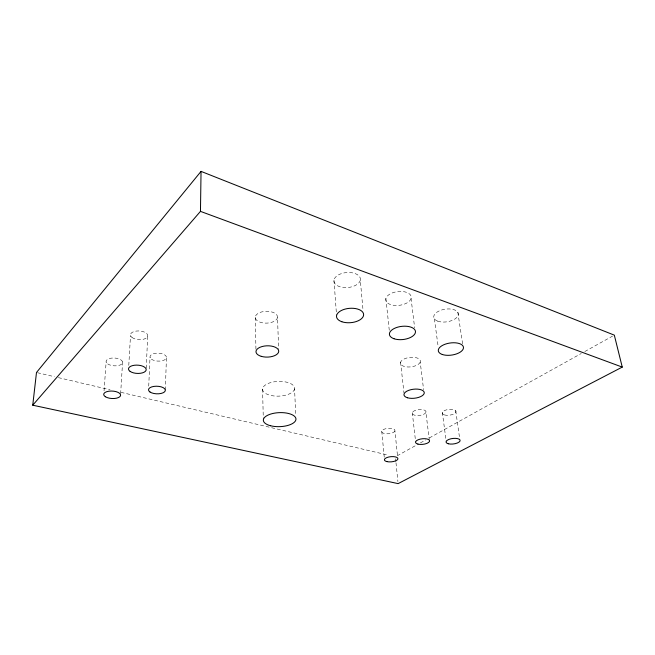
<?xml version="1.0" encoding="UTF-8"?>
<svg xmlns="http://www.w3.org/2000/svg" width="655" height="655" viewBox="0 0 655 655"><rect width="100%" height="100%" fill="white"/><g stroke="black" fill="none" stroke-linecap="round" stroke-linejoin="round"><path stroke-width="0.49" stroke-dasharray="3.27 2.46" d="M165.33 389.987L166.46 357.122M148.726 386.147L150.02 357.204M146.204 368.257L147.743 335.319M128.781 365.375L130.509 335.368M120.635 393.745L122.591 361.912M104.047 390.912L106.126 362.002M397.176 455.815L415.941 445.384M420.412 442.903L425.775 439.923M429.344 437.933L581.255 353.512M584.833 351.522L612.531 336.13M37.482 372.72L54.39 376.69M58.361 377.624L110.056 389.774M120.995 392.345L388.431 455.168M457.829 312.271L462.774 344.923M455.724 410.718L459.818 439.693M434.388 318.854L438.105 346.217M442.338 412.388L446.194 441.347M420.215 362.125A10.021 4.757 -6.7 0 1 403.93 366.358A10.021 4.757 -6.7 0 1 407.082 357.925A10.021 4.757 -6.7 0 1 420.215 362.125L423.613 389.717M425.922 412.445A6.976 2.956 -6.4 0 1 414.566 415.172A6.976 2.956 -6.4 0 1 416.834 409.907A6.976 2.956 -6.4 0 1 425.922 412.445L429.246 439.464M411.07 298.565A12.83 6.91 -7 0 1 390.306 304.493A12.83 6.91 -7 0 1 394.146 292.302A12.83 6.91 -7 0 1 411.07 298.565L414.664 327.926M412.273 412.609L415.614 441.691M400.573 362.248L403.971 392.869M385.893 298.516L389.455 332.036M394.932 430.949A6.689 2.743 -5.3 0 1 384.157 433.487A6.689 2.743 -5.3 0 1 385.975 428.64A6.689 2.743 -5.3 0 1 394.932 430.949L397.642 457.141M395.587 458.795L395.898 461.767M395.997 462.766L397.921 481.63M381.767 431.137L384.362 458.385M360.307 280.201A13.288 7.5 -5 0 1 339.167 286.522A13.288 7.5 -5 0 1 341.992 273.422A13.288 7.5 -5 0 1 360.307 280.201L363.066 310.535M333.96 280.094L336.572 315.604M294.562 388.751A16.023 7.369 -2.1 0 1 269.778 395.186A16.023 7.369 -2.1 0 1 271.383 382.397A16.023 7.369 -2.1 0 1 294.562 388.751L295.757 415.573M277.499 317.282A11.127 5.911 -1.3 0 1 260.428 322.309A11.127 5.911 -1.3 0 1 261.214 312.067A11.127 5.911 -1.3 0 1 277.499 317.282L278.645 349.451M262.565 389.037L263.31 418.963M255.253 317.29L255.966 350.556M444.434 414.942A6.968 2.923 -7.2 0 0 455.88 412.224A6.968 2.923 -7.2 0 0 447.046 409.694A6.968 2.923 -7.2 0 0 444.434 414.942M437.712 321.155A12.429 6.378 -8.6 0 0 458.091 315.571A12.429 6.378 -8.6 0 0 442.403 309.766A12.429 6.378 -8.6 0 0 437.712 321.155M107.682 363.918A8.302 3.914 3.7 0 0 121.953 363.877A8.302 3.914 3.7 0 0 113.43 357.982A8.302 3.914 3.7 0 0 107.682 363.918M151.395 359.145A8.253 3.987 2.4 0 0 165.649 359.112A8.253 3.987 2.4 0 0 157.659 353.135A8.253 3.987 2.4 0 0 151.395 359.145M132.032 337.481A8.671 4.339 3.4 0 0 146.966 337.489A8.671 4.339 3.4 0 0 138.361 330.939A8.671 4.339 3.4 0 0 132.032 337.481"/><path stroke-width="0.98" d="M32.75 405.199L200.463 211.369L201.044 171.381L614.316 335.139L622.25 367.095L398.125 483.619L32.75 405.199L36.492 372.49L201.044 171.381M200.463 211.369L622.25 367.095M270.662 425.775A16.326 7.009 -2.2 0 0 295.937 419.544A16.326 7.009 -2.2 0 0 272.341 413.6A16.326 7.009 -2.2 0 0 270.662 425.775M448.298 443.754A7.09 2.776 -6.9 0 0 459.957 441.126A7.09 2.776 -6.9 0 0 451 438.768A7.09 2.776 -6.9 0 0 448.298 443.754M341.853 321.744A13.599 7.197 -4.8 0 0 363.525 315.595A13.599 7.197 -4.8 0 0 344.825 309.168A13.599 7.197 -4.8 0 0 341.853 321.744M394.023 338.75A13.108 6.615 -6.7 0 0 415.286 332.986A13.108 6.615 -6.7 0 0 398.043 327.058A13.108 6.615 -6.7 0 0 394.023 338.75M442.297 354.486A12.699 6.091 -8.2 0 0 463.159 349.066A12.699 6.091 -8.2 0 0 447.201 343.58A12.699 6.091 -8.2 0 0 442.297 354.486M407.476 397.765A10.218 4.536 -6.4 0 0 424.104 393.663A10.218 4.536 -6.4 0 0 410.759 389.717A10.218 4.536 -6.4 0 0 407.476 397.765M261.263 356.345A11.372 5.649 -1.5 0 0 278.719 351.457A11.372 5.649 -1.5 0 0 262.09 346.544A11.372 5.649 -1.5 0 0 261.263 356.345M417.923 444.106A7.099 2.808 -6.2 0 0 429.492 441.47A7.099 2.808 -6.2 0 0 420.273 439.104A7.099 2.808 -6.2 0 0 417.923 444.106M386.876 461.603A6.796 2.595 -5.2 0 0 397.847 459.155A6.796 2.595 -5.2 0 0 388.759 457.002A6.796 2.595 -5.2 0 0 386.876 461.603M105.357 396.717A8.474 3.733 3.1 0 0 119.922 396.619A8.474 3.733 3.1 0 0 111.203 391.035A8.474 3.733 3.1 0 0 105.357 396.717M149.962 391.977A8.425 3.799 1.9 0 0 164.503 391.895A8.425 3.799 1.9 0 0 156.34 386.221A8.425 3.799 1.9 0 0 149.962 391.977M130.108 371.385A8.859 4.143 2.8 0 0 145.369 371.336A8.859 4.143 2.8 0 0 136.559 365.113A8.859 4.143 2.8 0 0 130.108 371.385"/></g></svg>
